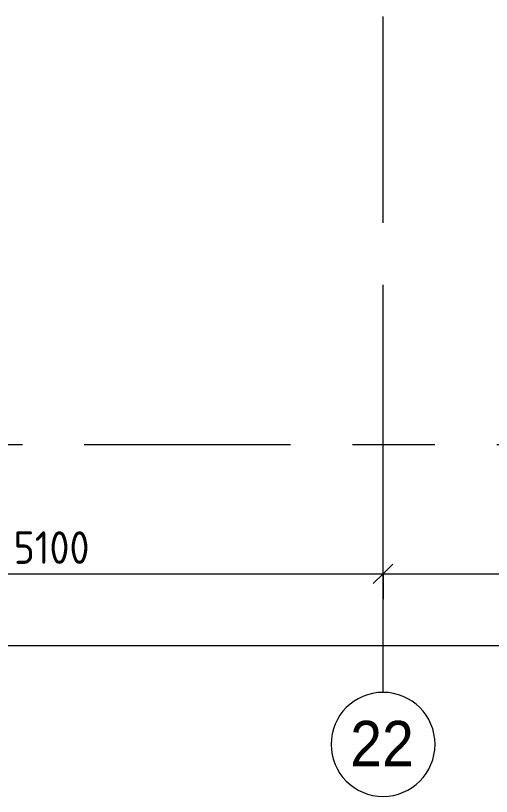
# Model space of a CAD drawing. Header units: millimetres. Extents: x 35848 to 85156, y -2706 to 28205.
# Drawn here: x 77832 to 81494, y -2706 to 3300 of the extents above; entities that cross this region are included whole.
import ezdxf

# ---------------------------------------------------------------- set-up
doc = ezdxf.new("R2010")
doc.units = ezdxf.units.MM
doc.linetypes.add('Осевая', pattern=[3175, 635, -476.25, 1587.5, -476.25])
for name, color, linetype, lineweight in [('A-ANNO-DIMS', 7, 'Continuous', 9), ('A-ANNO-DIMS-100', 7, 'Continuous', 9), ('Оси', 7, 'Continuous', 9), ('Оси-1', 7, 'Continuous', 20), ('Оси-2', 7, 'Осевая', 9)]:
    doc.layers.add(name, color=color, linetype=linetype, lineweight=lineweight)
doc.styles.add('Arial', font='arial.ttf', dxfattribs={"width": 0.9, "height": 350})
doc.styles.add('ISOCPEUR', font='isocpeur.ttf', dxfattribs={"width": 0.9, "height": 250})
doc.dimstyles.new('ISO-2_5_0_9К_БОЛЬШОЙ', dxfattribs={"dimscale": 304.8, "dimtxt": 248.995294, "dimasz": 0.492126, "dimexe": 0.393701, "dimexo": 0.984252, "dimgap": 0, "dimtad": 1, "dimdec": 0, "dimrnd": 10, "dimzin": 0, "dimdsep": 46, "dimtxsty": 'ISOCPEUR', "dimblk1": 'OBLIQUE', "dimblk2": 'OBLIQUE', "dimsah": 1, "dimcen": 0.09, "dimdle": 0.393701, "dimazin": 0, "dimtfac": 1, "dimtdec": 4, "dimtix": 1, "dimtmove": 0, "dimatfit": 3, "dimfxl": 1, "dimtvp": 1, "dimtolj": 1, "dimtzin": 0, "dimarcsym": 2})

# ---------------------------------------------------------------- blocks, each defined once
blk = doc.blocks.new('Ось сетки - D8-29747960-План заполнения и маркировки дверных проемов 1 этажа в осях 12-23')
at = {"layer": 'Оси-1'}
for start, end in [(360, 180), (180, 360)]:
    blk.add_arc((0, 0), 4, start, end, dxfattribs=at)
blk = doc.blocks.new('DIMBLOCK16-План заполнения и маркировки дверных проемов 1 этажа в осях 12-23')
at = {"layer": 'A-ANNO-DIMS-100'}
for p, q in [((75560, -1188), (75560, -874)), ((80660, -1188), (80660, -874)), ((75560, -994), (80660, -994)), ((75560, -994), (75560, -1188)), ((80660, -994), (80660, -1188))]:
    blk.add_line(p, q, dxfattribs=at)
at = {"layer": 'A-ANNO-DIMS-100', "lineweight": 20}
for p, q in [((75560, -994), (75635, -919)), ((80660, -994), (80735, -919)), ((75560, -994), (75485, -1069)), ((80660, -994), (80585, -1069))]:
    blk.add_line(p, q, dxfattribs=at)
at = {"layer": 'A-ANNO-DIMS-100', "color": 0, "insert": (77815.5, -667.4), "char_height": 250, "width": 706.764, "attachment_point": 1, "line_spacing_factor": 1.149209, "style": 'ISOCPEUR'}
blk.add_mtext('5100', dxfattribs=at)
blk = doc.blocks.new('_Oblique')
at = {"color": 0, "linetype": 'ByBlock', "lineweight": -2}
blk.add_line((-0.5, -0.5), (0.5, 0.5), dxfattribs=at)
blk = doc.blocks.new('DIMBLOCK17-План заполнения и маркировки дверных проемов 1 этажа в осях 12-23')
at = {"layer": 'A-ANNO-DIMS-100'}
for p, q in [((80660, -1188), (80660, -874)), ((84560, -1188), (84560, -874)), ((80660, -994), (84560, -994)), ((80660, -994), (80660, -1188)), ((84560, -994), (84560, -1188))]:
    blk.add_line(p, q, dxfattribs=at)
at = {"layer": 'A-ANNO-DIMS-100', "lineweight": 20}
for p, q in [((80660, -994), (80735, -919)), ((84560, -994), (84635, -919)), ((80660, -994), (80585, -1069)), ((84560, -994), (84485, -1069))]:
    blk.add_line(p, q, dxfattribs=at)
at = {"layer": 'A-ANNO-DIMS-100', "color": 0, "insert": (82294, -667.4), "char_height": 250, "width": 758.478, "attachment_point": 1, "line_spacing_factor": 1.149209, "style": 'ISOCPEUR'}
blk.add_mtext('3900', dxfattribs=at)
blk = doc.blocks.new('DIMBLOCK64-План заполнения и маркировки дверных проемов 1 этажа в осях 12-23')
at = {"layer": 'A-ANNO-DIMS-100'}
for p, q in [((38760, -1739.5), (38760, -1425.6)), ((84560, -1739.5), (84560, -1425.6)), ((38640, -1545.6), (84680, -1545.6)), ((38760, -1545.6), (38760, -1739.5)), ((84560, -1545.6), (84560, -1739.5))]:
    blk.add_line(p, q, dxfattribs=at)
at = {"layer": 'A-ANNO-DIMS-100', "lineweight": 20}
for p, q in [((38760, -1545.6), (38835, -1470.6)), ((84560, -1545.6), (84635, -1470.6)), ((38760, -1545.6), (38685, -1620.6)), ((84560, -1545.6), (84485, -1620.6))]:
    blk.add_line(p, q, dxfattribs=at)
at = {"layer": 'A-ANNO-DIMS-100', "color": 0, "insert": (61253, -1219), "char_height": 250, "width": 976.828, "attachment_point": 1, "line_spacing_factor": 1.149209, "style": 'ISOCPEUR'}
blk.add_mtext('45800', dxfattribs=at)

msp = doc.modelspace()

# ---------------------------------------------------------------- linework, layer by layer
at = {"layer": 'Оси'}
msp.add_line((80660, -1906.3), (80660, 593.7), dxfattribs=at)
at = {"layer": 'Оси-2'}
for p, q in [((80660, 593.7), (80660, 24890.1)), ((39148.5, 0), (82060, 0))]:
    msp.add_line(p, q, dxfattribs=at)

# ---------------------------------------------------------------- block references
at = {"layer": 'Оси-1', "xscale": 99.99999999999993, "yscale": 99.99999999999993, "zscale": 99.99999999999993}
msp.add_blockref('Ось сетки - D8-29747960-План заполнения и маркировки дверных проемов 1 этажа в осях 12-23', (80660, -2306.3), dxfattribs=at)

# ---------------------------------------------------------------- texts
at = {"layer": 'Оси', "insert": (80407.4, -2125.6), "char_height": 350, "width": 606.076, "attachment_point": 1, "style": 'Arial'}
msp.add_mtext('22', dxfattribs=at)

# ---------------------------------------------------------------- dimensions: what is measured, and where the dimension line sits
at = {"layer": 'A-ANNO-DIMS'}
for base, p1, p2, override, picture, middle in [((80660, -994), (75560, -888), (80660, -888), {"dimpost": '<>', "dimfxl": 5100}, 'DIMBLOCK16-План заполнения и маркировки дверных проемов 1 этажа в осях 12-23', (78110, -869)), ((84560, -994), (80660, -888), (84560, -888), {"dimpost": '<>', "dimfxl": 3900}, 'DIMBLOCK17-План заполнения и маркировки дверных проемов 1 этажа в осях 12-23', (82610, -869)), ((84560, -1545.6), (38760, -1439.5), (84560, -1439.5), {"dimpost": '<>', "dimfxl": 45800}, 'DIMBLOCK64-План заполнения и маркировки дверных проемов 1 этажа в осях 12-23', (61660, -1420.6))]:
    dim = msp.add_linear_dim(base=base, p1=p1, p2=p2, dimstyle='ISO-2_5_0_9К_БОЛЬШОЙ', override=override, dxfattribs=at)
    dim.commit()
    dim.dimension.update_dxf_attribs({"geometry": picture, "text_midpoint": middle})

doc.saveas('drawing.dxf')
